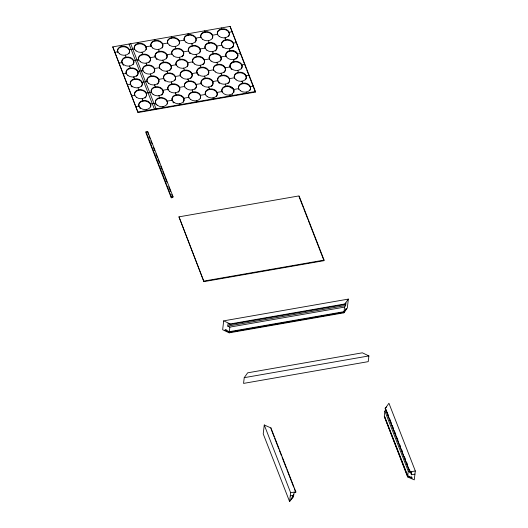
<?xml version="1.0" encoding="UTF-8"?>
<svg xmlns="http://www.w3.org/2000/svg" width="528" height="528" viewBox="0 0 528 528"><rect width="100%" height="100%" fill="white"/><g stroke="black" fill="none" stroke-linecap="round" stroke-linejoin="round"><path stroke-width="0.79" d="M112.754 46.873L138.052 112.55L255.387 92.083L255.453 91.509L230.089 26.4L112.754 46.873L138.052 112.55M121.843 46.801L121.559 45.335M125.327 55.75L125.393 55.176L126.073 57.664M129.4 50.259L129.466 49.691L134.455 48.82L134.389 49.388M130.304 68.528L129.624 66.04M133.63 61.123L133.696 60.548L138.686 59.677L138.62 60.251M133.789 77.471L133.855 76.897L134.534 79.391M138.461 43.903L138.178 42.438M137.861 71.986L137.927 71.412L142.916 70.541L142.85 71.115M142.692 54.767L142.012 52.279M138.765 90.248L138.085 87.76M146.025 47.362L146.091 46.787L151.074 45.916L151.008 46.49A6.092 4.561 6.7 0 1 157.443 40.953A6.092 4.561 6.7 0 1 162.169 47.923M142.091 82.843L142.164 82.276L147.147 81.404L147.081 81.979M146.177 63.71L146.243 63.136L146.923 65.624M142.25 99.198L142.316 98.624L142.996 101.112M150.256 58.225L150.322 57.651L155.305 56.78L155.239 57.354A6.092 4.561 6.7 0 1 161.674 51.817A6.092 4.561 6.7 0 1 166.406 58.78M146.322 93.707L146.395 93.133L151.378 92.268L151.312 92.836M155.087 41.006L154.803 39.534M151.153 76.487L150.473 73.999M145.992 131.822L145.893 132.68L171.257 197.789L172.92 197.498L173.019 196.64L147.655 131.531L145.992 131.822L171.356 196.931L171.257 197.789M154.486 69.082L154.552 68.515L159.535 67.643L159.469 68.218A6.092 4.561 6.7 0 1 166.69 62.819A6.092 4.561 6.7 0 1 169.706 70.567M150.559 104.57L150.625 103.996L155.608 103.125L155.542 103.699A6.092 4.561 6.7 0 0 156.189 104.821M147.655 131.531L148.447 134.686M158.572 49.949L158.638 49.375L159.317 51.863M154.638 85.437L154.711 84.863L155.384 87.351M162.644 44.464L162.71 43.89L167.699 43.019L167.633 43.593M158.717 79.946L158.783 79.372L163.772 78.507L163.7 79.075A6.092 4.561 6.7 0 1 170.135 73.544A6.092 4.561 6.7 0 1 174.867 80.507M163.548 62.726L162.868 60.238M159.621 98.215L158.941 95.726M166.874 55.321L166.94 54.747L171.93 53.882L171.864 54.45M162.947 90.809L163.013 90.235L168.003 89.364L167.93 89.938A6.092 4.561 6.7 0 1 175.151 84.539A6.092 4.561 6.7 0 1 178.167 92.288M167.033 71.669L167.099 71.102L167.779 73.59M163.106 107.158L163.172 106.583L163.541 107.54M171.706 38.102L171.422 36.637M171.105 66.185L171.171 65.611L176.161 64.739L176.095 65.314M167.178 101.673L167.244 101.099L172.234 100.228L172.168 100.802A6.092 4.561 6.7 0 1 178.596 95.264A6.092 4.561 6.7 0 1 183.328 102.227M175.936 48.965L175.256 46.477M172.009 84.454L171.329 81.959M179.263 41.56L179.335 40.986L184.318 40.121L184.252 40.689A6.092 4.561 6.7 0 1 190.687 35.158A6.092 4.561 6.7 0 1 195.413 42.121M175.336 77.048L175.402 76.474L180.391 75.603L180.325 76.177M179.421 57.908L179.487 57.341L180.167 59.829M175.494 93.397L175.56 92.822L176.24 95.311M183.5 52.424L183.566 51.85L188.549 50.978L188.483 51.553A6.092 4.561 6.7 0 1 194.918 46.015A6.092 4.561 6.7 0 1 199.643 52.985M179.566 87.905L179.639 87.338L184.622 86.467L184.556 87.041M188.324 35.204L188.047 33.733M184.397 70.686L183.718 68.198M187.73 63.287L187.796 62.713L192.779 61.842L192.713 62.416A6.092 4.561 6.7 0 1 199.934 57.017A6.092 4.561 6.7 0 1 202.95 64.766M183.797 98.769L183.869 98.195L188.852 97.33L188.786 97.898M191.809 44.147L191.882 43.573L192.562 46.068M187.882 79.636L187.948 79.061L188.628 81.55M195.888 38.663L195.954 38.089L200.944 37.217L200.871 37.792M191.961 74.144L192.027 73.577L197.01 72.706L196.944 73.28A6.092 4.561 6.7 0 1 203.379 67.742A6.092 4.561 6.7 0 1 208.111 74.705M196.792 56.925L196.112 54.437M192.859 92.413L192.185 89.925M178.972 216.85L203.92 281.635L324.007 260.68L324.08 260.113L299.066 195.895L178.972 216.85L203.92 281.635M200.119 49.52L200.185 48.952L205.174 48.081L205.108 48.655M196.192 85.008L196.258 84.434L201.247 83.563L201.175 84.137A6.092 4.561 6.7 0 1 208.395 78.745A6.092 4.561 6.7 0 1 211.411 86.486M200.277 65.875L200.343 65.3L201.023 67.789M196.343 101.356L196.416 100.782L196.786 101.746M204.95 32.3L204.666 30.835M204.349 60.383L204.415 59.809L209.405 58.945L209.339 59.512M200.422 95.872L200.488 95.297L205.478 94.426L205.405 95A6.092 4.561 6.7 0 1 211.84 89.463A6.092 4.561 6.7 0 1 216.572 96.433M209.18 43.164L208.501 40.676M205.253 78.652L204.574 76.164M212.507 35.759L212.579 35.191L217.562 34.32L217.496 34.894A6.092 4.561 6.7 0 1 223.931 29.357A6.092 4.561 6.7 0 1 228.657 36.32M208.58 71.247L208.646 70.673L213.635 69.802L213.569 70.376M212.665 52.114L212.731 51.539L213.411 54.028M208.738 87.595L208.804 87.021L209.484 89.516M216.737 46.622L216.81 46.048L221.793 45.184A6.092 4.561 6.7 0 0 229.357 48.635L232.03 47.533L233.521 45.52L232.888 47.183L232.96 46.609M212.81 82.111L212.876 81.536L217.866 80.665L217.8 81.239M221.569 29.403L221.291 27.938M217.642 64.891L216.962 62.403M220.975 57.486L221.041 56.912L226.024 56.041A6.092 4.561 6.7 0 0 233.587 59.499L236.26 58.39L237.752 56.384L236.194 58.964L236.26 58.39M217.041 92.968L217.114 92.4L222.097 91.529A6.092 4.561 6.7 0 0 229.66 94.987L232.333 93.878L233.825 91.872L233.759 92.44C235.138 88.103 229.891 85.213 226.175 86.038A6.092 4.561 6.7 0 0 222.097 91.529L222.031 92.103M225.053 38.346L225.126 37.778L225.799 40.267A6.092 4.561 6.7 0 0 221.727 45.751L221.793 45.184A6.092 4.561 6.7 0 1 225.872 39.692A6.092 4.561 6.7 0 1 233.429 43.151L236.412 42.629M221.126 73.834L221.192 73.26L221.872 75.748M229.132 32.861L229.198 32.287L232.181 31.766M225.205 68.35L225.271 67.775L230.254 66.904A6.092 4.561 6.7 0 0 237.818 70.363L238.498 72.851M230.089 26.4L246.14 68.336M230.036 51.13C233.224 50.569 237.435 52.193 237.844 55.777C238.135 51.902 233.396 49.916 230.102 50.556A6.092 4.561 6.7 0 0 226.024 56.041L225.958 56.615A6.092 4.561 6.7 0 1 230.036 51.13L229.357 48.635M221.78 90.908A6.092 4.561 6.7 0 1 226.103 86.612L225.423 84.124M230.736 48.794L230.802 48.226M231.601 51.018L231.667 50.444M231.964 48.101L232.03 47.533M229.937 66.284L230.003 65.71L230.188 67.478C229.119 64.621 231.462 61.723 234.333 61.42A6.092 4.561 6.7 0 1 241.89 64.871L244.88 64.357M230.162 64.535L230.096 65.102L231.587 63.096L234.267 61.987A6.092 4.561 6.7 0 1 240.715 63.815A6.092 4.561 6.7 0 1 241.355 68.904M226.103 86.612L227.674 86.5L227.74 85.932M230.663 64.02L230.729 63.446M233.363 43.725L233.429 43.151L233.614 44.913L233.363 43.725A6.092 4.561 6.7 0 0 225.799 40.267M229.436 79.207L229.502 78.639L234.485 77.768L234.419 78.335A6.092 4.561 6.7 0 1 240.854 72.805A6.092 4.561 6.7 0 1 245.586 79.768M231.587 63.096L231.66 62.522M233.178 51.216L233.244 50.648M233.983 90.691L233.917 91.265L233.013 88.948L229.251 86.704L229.317 86.13M232.822 62.403L232.888 61.829M233.521 60.073L233.587 59.499L234.267 61.987M234.656 51.718L234.722 51.15M229.588 95.555L229.66 94.987L230.03 95.944M230.729 87.206L230.795 86.632M234.967 59.657L235.033 59.083M235.943 52.483L236.009 51.909M232.016 87.971L232.082 87.397M236.947 53.46L237.013 52.892M232.267 94.453L232.333 93.878M233.013 88.948L233.086 88.374M237.125 58.047L237.191 57.473M237.593 54.582L237.659 54.014L240.649 53.493M233.666 90.07L233.732 89.496L238.722 88.625L238.649 89.199A6.092 4.561 6.7 0 1 245.084 83.668A6.092 4.561 6.7 0 1 249.817 90.631M241.824 65.446L241.89 64.871A6.092 4.561 6.7 0 1 237.818 70.363M241.982 81.794L242.048 81.226L242.728 83.714M246.055 76.309L246.121 75.735L249.11 75.214M250.285 87.173L250.358 86.599L253.341 86.077M223.694 320.852L222.651 329.729L229.192 332.838L343.88 312.827L347.318 307.976L348.361 299.099L223.694 320.852L230.234 323.961L344.923 303.95L348.361 299.099M343.946 312.253L229.258 332.264L225.06 330.271L225.126 329.696L229.324 331.69L344.012 311.685L346.223 308.57L343.88 312.827M344.553 307.105L229.865 327.109L227.766 326.113L228.063 323.539L230.162 324.535L344.857 304.524L345.959 302.966L345.655 305.547L344.553 307.105L344.012 311.685M229.192 332.838L229.258 332.264M229.324 331.69L229.865 327.109M230.162 324.535L230.234 323.961M244.233 377.672L243.56 383.401L368.221 361.647L368.894 355.925L362.36 352.81L247.665 372.821L244.233 377.672L368.894 355.925M290.275 495.871L293.792 495.257L294.096 492.683L295.759 492.393L295.825 491.819L270.937 427.924L264.264 424.994L263.221 433.871L289.608 501.6L293.291 496.861L293.357 496.294L290.994 499.33L293.423 495.719L293.601 494.188M270.871 428.498L270.937 427.924M289.608 501.6L290.651 492.723L264.264 424.994M344.857 304.524L344.923 303.95M386.06 409.616L384.872 411.134L384.338 415.714L407.735 475.774L412.018 477.655L411.946 478.229L407.662 476.348L384.272 416.288L407.596 476.923L414.269 479.853L415.312 470.976L388.931 403.247L385.176 408.56L410.065 472.448L411.728 472.157L411.424 474.738L414.942 474.124M407.596 476.923L407.662 476.348M407.735 475.774L408.269 471.194L384.872 411.134M410.065 472.448L385.242 407.986M233.455 46.094L233.68 44.345M237.686 56.958L237.917 55.202M385.176 408.56L386.357 407.035M114.847 52.239L117.83 51.718L117.764 52.292A6.092 4.561 6.7 0 1 124.199 46.754A6.092 4.561 6.7 0 1 128.931 53.717M119.077 63.103L122.06 62.581L121.994 63.155A6.092 4.561 6.7 0 1 128.429 57.618A6.092 4.561 6.7 0 1 133.162 64.581M123.308 73.96L126.298 73.445L126.225 74.012A6.092 4.561 6.7 0 1 133.445 68.62A6.092 4.561 6.7 0 1 136.462 76.369M127.538 84.823L130.528 84.302L130.456 84.876A6.092 4.561 6.7 0 1 136.891 79.339A6.092 4.561 6.7 0 1 141.623 86.308M131.769 95.687L134.759 95.165L134.693 95.74A6.092 4.561 6.7 0 1 140.329 90.143A6.092 4.561 6.7 0 1 146.414 96.083M136.006 106.55L138.989 106.029L138.923 106.603A6.092 4.561 6.7 0 1 144.56 101A6.092 4.561 6.7 0 1 150.645 106.94M138.118 111.982L255.453 91.509M171.356 196.931L173.019 196.64M203.986 281.061L324.08 260.113M227.766 326.113L345.655 305.547M225.06 330.271L226.684 329.987M290.651 492.723L295.825 491.819M410.137 471.88L415.312 470.976M227.674 86.5L229.251 86.704M408.269 471.194L410.414 472.138L411.424 474.738M386.951 411.899L388.436 415.714M389.624 418.763L391.109 422.578M392.297 425.627L393.188 427.911M394.376 430.96L395.861 434.775M397.049 437.824L397.94 440.114M399.722 444.688L400.613 446.972M401.801 450.021L402.692 452.311M404.474 456.885L405.365 459.175M406.553 462.224L407.444 464.508M409.226 469.082L410.117 471.372M411.352 476.698L411.946 478.229M298.993 196.469L303.164 207.174M303.758 208.699L307.93 219.404M308.524 220.928L323.71 259.921M246.734 69.868L255.387 92.083M246.279 92.083L246.655 93.047M213.035 97.885L213.411 98.842M179.791 103.686L180.167 104.643M130.7 43.738L156.064 108.847M129.037 44.029L154.4 109.138M146.546 109.487L146.923 110.444M271.168 429.257L274.124 436.867M274.718 438.385L278.87 449.038M279.464 450.556L281.536 455.882M282.13 457.406L286.275 468.052M286.869 469.577L293.687 487.067M294.274 488.591L295.759 492.393M292.697 495.343L293.291 496.861M149.048 136.217L149.939 138.521M150.836 140.818L152.031 143.88M153.523 147.708L154.717 150.77M155.912 153.839L157.403 157.667M157.997 159.199L159.489 163.027M160.684 166.096L162.175 169.924M162.769 171.455L164.261 175.283M164.861 176.814L166.947 182.18M168.742 186.773L170.531 191.367M171.725 194.436L172.616 196.733M140.573 108.702A6.092 4.561 6.7 0 1 139.57 107.725M145.853 97.165A6.092 4.561 6.7 0 1 144.923 98.089M132.112 86.975A6.092 4.561 6.7 0 1 131.109 85.998M123.644 65.254A6.092 4.561 6.7 0 1 122.648 64.277M155.291 102.511A6.092 4.561 6.7 0 1 161.977 98.162A6.092 4.561 6.7 0 1 167.27 104.042M162.472 94.268A6.092 4.561 6.7 0 1 161.548 95.192M151.061 91.648A6.092 4.561 6.7 0 1 157.747 87.305A6.092 4.561 6.7 0 1 163.04 93.179M146.83 80.784A6.092 4.561 6.7 0 1 155.06 76.798A6.092 4.561 6.7 0 1 157.318 84.328M142.6 69.92A6.092 4.561 6.7 0 1 150.064 65.716A6.092 4.561 6.7 0 1 154.011 72.547M138.362 59.063A6.092 4.561 6.7 0 1 146.593 55.07A6.092 4.561 6.7 0 1 148.856 62.601M134.132 48.2A6.092 4.561 6.7 0 1 140.818 43.857A6.092 4.561 6.7 0 1 146.111 49.731M173.818 102.901A6.092 4.561 6.7 0 1 172.814 101.924M165.35 81.18A6.092 4.561 6.7 0 1 164.353 80.197M156.889 59.453A6.092 4.561 6.7 0 1 155.892 58.476M167.376 42.398A6.092 4.561 6.7 0 1 174.062 38.056A6.092 4.561 6.7 0 1 179.355 43.936M188.536 96.71A6.092 4.561 6.7 0 1 195.221 92.367A6.092 4.561 6.7 0 1 200.515 98.241M184.305 85.846A6.092 4.561 6.7 0 1 192.535 81.86A6.092 4.561 6.7 0 1 194.792 89.39M180.074 74.983A6.092 4.561 6.7 0 1 188.298 70.996A6.092 4.561 6.7 0 1 190.562 78.527M175.837 64.126A6.092 4.561 6.7 0 1 183.308 59.921A6.092 4.561 6.7 0 1 187.255 66.746M171.607 53.262A6.092 4.561 6.7 0 1 179.837 49.269A6.092 4.561 6.7 0 1 182.094 56.806M198.594 75.379A6.092 4.561 6.7 0 1 197.597 74.402M190.133 53.651A6.092 4.561 6.7 0 1 189.13 52.675M217.549 80.045A6.092 4.561 6.7 0 1 225.773 76.058A6.092 4.561 6.7 0 1 228.037 83.589M219.45 83.338A6.092 4.561 6.7 0 1 218.447 82.361M213.312 69.188A6.092 4.561 6.7 0 1 221.542 65.195A6.092 4.561 6.7 0 1 223.806 72.725M209.081 58.324A6.092 4.561 6.7 0 1 216.553 54.12A6.092 4.561 6.7 0 1 220.499 60.944M204.851 47.461A6.092 4.561 6.7 0 1 213.081 43.474A6.092 4.561 6.7 0 1 215.338 51.005M200.62 36.597A6.092 4.561 6.7 0 1 207.306 32.254A6.092 4.561 6.7 0 1 212.599 38.135M231.838 69.577A6.092 4.561 6.7 0 1 230.842 68.6M223.377 47.857A6.092 4.561 6.7 0 1 222.374 46.873M140.639 108.128A6.092 4.561 6.7 0 0 150.718 106.372A6.092 4.561 6.7 0 0 143.062 100.538A6.092 4.561 6.7 0 0 140.639 108.128M157.258 105.23A6.092 4.561 6.7 0 0 167.336 103.468A6.092 4.561 6.7 0 0 159.687 97.64A6.092 4.561 6.7 0 0 157.258 105.23M173.884 102.326A6.092 4.561 6.7 0 0 183.962 100.571A6.092 4.561 6.7 0 0 176.306 94.743A6.092 4.561 6.7 0 0 173.884 102.326M190.502 99.429A6.092 4.561 6.7 0 0 200.581 97.667A6.092 4.561 6.7 0 0 192.931 91.839A6.092 4.561 6.7 0 0 190.502 99.429M207.128 96.525A6.092 4.561 6.7 0 0 217.199 94.769A6.092 4.561 6.7 0 0 209.55 88.942A6.092 4.561 6.7 0 0 207.128 96.525M240.372 90.73A6.092 4.561 6.7 0 0 250.444 88.968A6.092 4.561 6.7 0 0 242.794 83.14A6.092 4.561 6.7 0 0 240.372 90.73M136.409 97.264A6.092 4.561 6.7 0 0 146.487 95.509A6.092 4.561 6.7 0 0 138.831 89.681A6.092 4.561 6.7 0 0 136.409 97.264M132.178 86.407A6.092 4.561 6.7 0 0 142.25 84.645A6.092 4.561 6.7 0 0 134.6 78.817A6.092 4.561 6.7 0 0 132.178 86.407M127.948 75.544A6.092 4.561 6.7 0 0 138.019 73.781A6.092 4.561 6.7 0 0 130.37 67.954A6.092 4.561 6.7 0 0 127.948 75.544M123.717 64.68A6.092 4.561 6.7 0 0 133.789 62.924A6.092 4.561 6.7 0 0 126.139 57.09A6.092 4.561 6.7 0 0 123.717 64.68M119.48 53.816A6.092 4.561 6.7 0 0 129.558 52.061A6.092 4.561 6.7 0 0 121.909 46.233A6.092 4.561 6.7 0 0 119.48 53.816M153.028 94.367A6.092 4.561 6.7 0 0 163.106 92.611A6.092 4.561 6.7 0 0 155.456 86.777A6.092 4.561 6.7 0 0 153.028 94.367M148.797 83.503A6.092 4.561 6.7 0 0 158.875 81.748A6.092 4.561 6.7 0 0 151.226 75.913A6.092 4.561 6.7 0 0 148.797 83.503M144.566 72.64A6.092 4.561 6.7 0 0 154.645 70.884A6.092 4.561 6.7 0 0 146.989 65.056A6.092 4.561 6.7 0 0 144.566 72.64M140.336 61.783A6.092 4.561 6.7 0 0 150.414 60.02A6.092 4.561 6.7 0 0 142.758 54.193A6.092 4.561 6.7 0 0 140.336 61.783M136.105 50.919A6.092 4.561 6.7 0 0 146.183 49.163A6.092 4.561 6.7 0 0 138.527 43.329A6.092 4.561 6.7 0 0 136.105 50.919M169.653 91.463A6.092 4.561 6.7 0 0 179.725 89.707A6.092 4.561 6.7 0 0 172.075 83.879A6.092 4.561 6.7 0 0 169.653 91.463M165.422 80.606A6.092 4.561 6.7 0 0 175.494 78.844A6.092 4.561 6.7 0 0 167.845 73.016A6.092 4.561 6.7 0 0 165.422 80.606M161.192 69.742A6.092 4.561 6.7 0 0 171.263 67.987A6.092 4.561 6.7 0 0 163.614 62.152A6.092 4.561 6.7 0 0 161.192 69.742M156.955 58.879A6.092 4.561 6.7 0 0 167.033 57.123A6.092 4.561 6.7 0 0 159.383 51.295A6.092 4.561 6.7 0 0 156.955 58.879M152.724 48.022A6.092 4.561 6.7 0 0 162.802 46.259A6.092 4.561 6.7 0 0 155.153 40.432A6.092 4.561 6.7 0 0 152.724 48.022M186.272 88.565A6.092 4.561 6.7 0 0 196.35 86.81A6.092 4.561 6.7 0 0 188.701 80.975A6.092 4.561 6.7 0 0 186.272 88.565M182.041 77.702A6.092 4.561 6.7 0 0 192.119 75.946A6.092 4.561 6.7 0 0 184.463 70.118A6.092 4.561 6.7 0 0 182.041 77.702M177.811 66.845A6.092 4.561 6.7 0 0 187.889 65.083A6.092 4.561 6.7 0 0 180.233 59.255A6.092 4.561 6.7 0 0 177.811 66.845M173.58 55.981A6.092 4.561 6.7 0 0 183.658 54.226A6.092 4.561 6.7 0 0 176.002 48.391A6.092 4.561 6.7 0 0 173.58 55.981M169.349 45.118A6.092 4.561 6.7 0 0 179.428 43.362A6.092 4.561 6.7 0 0 171.772 37.528A6.092 4.561 6.7 0 0 169.349 45.118M202.897 85.668A6.092 4.561 6.7 0 0 212.969 83.906A6.092 4.561 6.7 0 0 205.319 78.078A6.092 4.561 6.7 0 0 202.897 85.668M198.667 74.804A6.092 4.561 6.7 0 0 208.738 73.049A6.092 4.561 6.7 0 0 201.089 67.214A6.092 4.561 6.7 0 0 198.667 74.804M194.429 63.941A6.092 4.561 6.7 0 0 204.508 62.185A6.092 4.561 6.7 0 0 196.858 56.357A6.092 4.561 6.7 0 0 194.429 63.941M190.199 53.084A6.092 4.561 6.7 0 0 200.277 51.322A6.092 4.561 6.7 0 0 192.628 45.494A6.092 4.561 6.7 0 0 190.199 53.084M185.968 42.22A6.092 4.561 6.7 0 0 196.046 40.458A6.092 4.561 6.7 0 0 188.397 34.63A6.092 4.561 6.7 0 0 185.968 42.22M219.516 82.764A6.092 4.561 6.7 0 0 229.594 81.008A6.092 4.561 6.7 0 0 221.945 75.181A6.092 4.561 6.7 0 0 219.516 82.764M215.285 71.907A6.092 4.561 6.7 0 0 225.364 70.145A6.092 4.561 6.7 0 0 217.708 64.317A6.092 4.561 6.7 0 0 215.285 71.907M211.055 61.043A6.092 4.561 6.7 0 0 221.133 59.288A6.092 4.561 6.7 0 0 213.477 53.453A6.092 4.561 6.7 0 0 211.055 61.043M206.824 50.18A6.092 4.561 6.7 0 0 216.902 48.424A6.092 4.561 6.7 0 0 209.246 42.59A6.092 4.561 6.7 0 0 206.824 50.18M202.594 39.316A6.092 4.561 6.7 0 0 212.665 37.561A6.092 4.561 6.7 0 0 205.016 31.733A6.092 4.561 6.7 0 0 202.594 39.316M236.141 79.867A6.092 4.561 6.7 0 0 246.213 78.111A6.092 4.561 6.7 0 0 238.564 72.277A6.092 4.561 6.7 0 0 236.141 79.867M219.212 36.419A6.092 4.561 6.7 0 0 229.291 34.663A6.092 4.561 6.7 0 0 221.641 28.829A6.092 4.561 6.7 0 0 219.212 36.419"/></g></svg>
